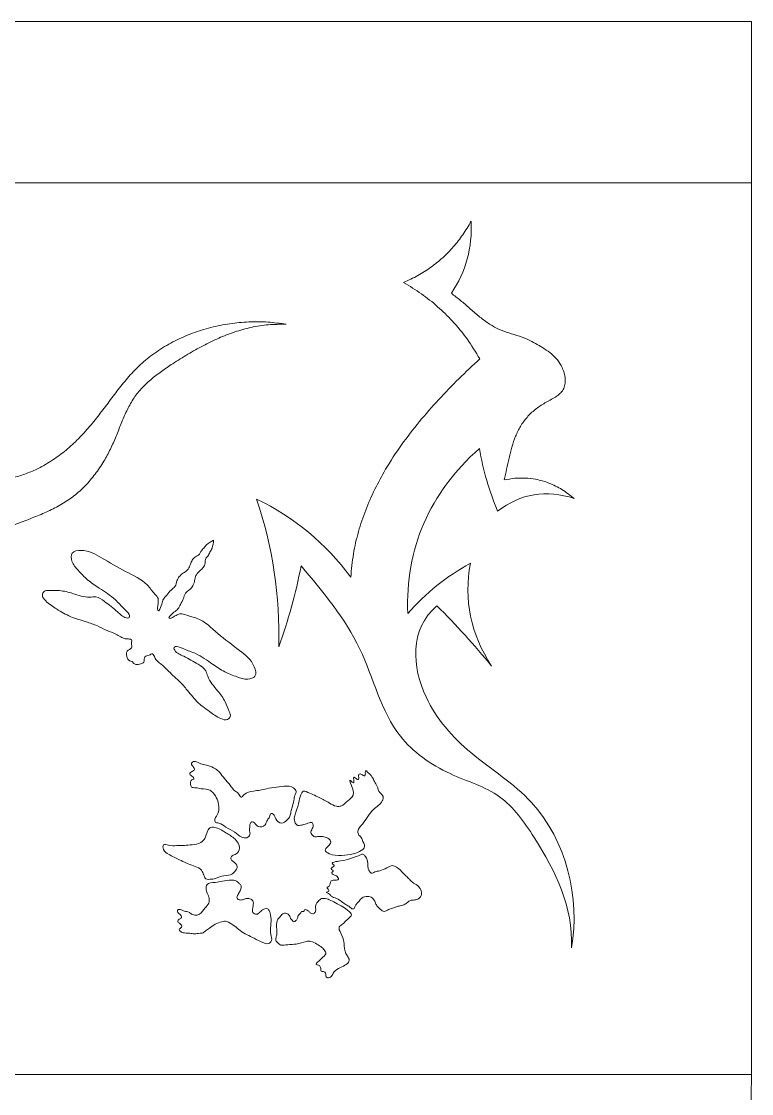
# Model space of a CAD drawing. Header units: inches. Extents: x 10.6 to 40.8, y 3.5 to 37.4.
# Drawn here: x 27.82 to 40.82, y 18.3 to 37.39 of the extents above; entities that cross this region are included whole.
import ezdxf

# ---------------------------------------------------------------- set-up
doc = ezdxf.new("R2010")
doc.units = ezdxf.units.IN
doc.header["$MEASUREMENT"] = 0
doc.layers.add('DXF_KUPEC_2_Model_0', color=7, linetype='Continuous', true_color=0xffffff)

msp = doc.modelspace()

# ---------------------------------------------------------------- linework, layer by layer
at = {"layer": 'DXF_KUPEC_2_Model_0', "color": 18, "lineweight": 13, "true_color": 0x000000}
for p, q in [((40.815, 37.388), (10.565, 37.388)), ((40.815, 34.513), (40.815, 37.388)), ((40.815, 34.513), (10.565, 34.513)), ((40.815, 18.638), (40.815, 34.513)), ((10.565, 18.638), (40.815, 18.638))]:
    msp.add_line(p, q, dxfattribs=at)
msp.add_arc((25.69, 18.638), 15.125, 180, 0, dxfattribs=at)
for points, knots in [([(35.82, 33.83), (35.773, 33.749), (35.68, 33.589), (35.509, 33.373), (35.319, 33.178), (35.107, 33.007), (34.874, 32.858), (34.706, 32.78), (34.62, 32.741)], [0, 0, 0, 0, 0.169882, 0.335521, 0.498998, 0.66311, 0.829409, 1, 1, 1, 1]), ([(34.62, 32.741), (34.727, 32.675), (34.939, 32.546), (35.228, 32.315), (35.502, 32.048), (35.759, 31.739), (35.903, 31.5), (35.976, 31.38)], [0, 0, 0, 0, 0.1933442, 0.3827107, 0.5700563, 0.7835383, 1, 1, 1, 1]), ([(36.411, 29.224), (36.426, 29.288), (36.456, 29.418), (36.497, 29.615), (36.546, 29.811), (36.61, 30.002), (36.696, 30.182), (36.814, 30.344), (36.961, 30.485), (37.136, 30.6), (37.293, 30.677), (37.403, 30.757), (37.466, 30.83), (37.497, 30.923), (37.5, 31.025), (37.481, 31.129), (37.438, 31.245), (37.364, 31.363), (37.254, 31.471), (37.13, 31.56), (37.001, 31.638), (36.854, 31.718), (36.685, 31.787), (36.495, 31.84), (36.305, 31.906), (36.125, 32.012), (35.955, 32.141), (35.794, 32.281), (35.636, 32.422), (35.525, 32.507), (35.47, 32.549)], [0, 0, 0, 0, 0.040845, 0.082703, 0.124739, 0.166308, 0.207219, 0.248003, 0.289628, 0.333122, 0.377274, 0.397765, 0.416986, 0.436378, 0.457206, 0.479228, 0.50152, 0.533648, 0.564945, 0.596348, 0.6278, 0.659003, 0.69968, 0.740565, 0.781182, 0.824711, 0.868856, 0.913321, 0.957319, 1, 1, 1, 1]), ([(25.73, 27.181), (25.832, 27.268), (26.038, 27.441), (26.354, 27.694), (26.682, 27.931), (27.028, 28.143), (27.397, 28.317), (27.738, 28.445), (28.037, 28.558), (28.289, 28.664), (28.53, 28.787), (28.754, 28.936), (28.955, 29.117), (29.132, 29.326), (29.28, 29.547), (29.403, 29.774), (29.502, 30.001), (29.591, 30.23), (29.685, 30.453), (29.798, 30.663), (29.943, 30.85), (30.116, 31.013), (30.307, 31.16), (30.529, 31.309), (30.775, 31.463), (31.047, 31.617), (31.325, 31.752), (31.61, 31.864), (31.906, 31.946), (32.214, 31.997), (32.423, 31.996), (32.529, 31.996)], [0, 0, 0, 0, 0.046441, 0.093012, 0.139556, 0.186098, 0.232927, 0.280164, 0.3119, 0.343319, 0.37433, 0.405095, 0.436065, 0.46748, 0.499304, 0.527852, 0.556385, 0.584728, 0.612637, 0.640026, 0.666802, 0.694016, 0.721781, 0.749874, 0.786231, 0.822159, 0.857651, 0.892821, 0.927937, 0.963448, 1, 1, 1, 1]), ([(32.529, 31.996), (32.42, 32.012), (32.199, 32.043), (31.862, 32.043), (31.523, 32.011), (31.188, 31.944), (30.86, 31.843), (30.548, 31.707), (30.255, 31.538), (29.996, 31.343), (29.775, 31.124), (29.583, 30.894), (29.402, 30.654), (29.221, 30.411), (29.034, 30.176), (28.832, 29.955), (28.613, 29.753), (28.375, 29.575), (28.137, 29.437), (27.906, 29.336), (27.687, 29.268), (27.463, 29.226), (27.253, 29.218), (27.062, 29.238), (26.89, 29.283), (26.726, 29.356), (26.57, 29.46), (26.483, 29.551), (26.439, 29.598)], [0, 0, 0, 0, 0.0458167, 0.0924627, 0.1396726, 0.1871532, 0.2346195, 0.2818285, 0.3286177, 0.3749454, 0.4162093, 0.4576353, 0.4993726, 0.5413127, 0.5833033, 0.6245231, 0.6656447, 0.7067275, 0.7480372, 0.7797341, 0.8115414, 0.8430686, 0.8741012, 0.8986032, 0.9229995, 0.9476475, 0.9730835, 1, 1, 1, 1]), ([(35.976, 31.38), (35.851, 31.263), (35.6, 31.028), (35.239, 30.656), (34.896, 30.265), (34.578, 29.853), (34.314, 29.45), (34.103, 29.061), (33.939, 28.691), (33.811, 28.306), (33.717, 27.907), (33.692, 27.633), (33.679, 27.495)], [0, 0, 0, 0, 0.110893, 0.223118, 0.335793, 0.448248, 0.560094, 0.647529, 0.734746, 0.822127, 0.91027, 1, 1, 1, 1]), ([(37.659, 28.894), (37.587, 28.95), (37.448, 29.058), (37.214, 29.174), (36.993, 29.238), (36.788, 29.262), (36.599, 29.258), (36.474, 29.236), (36.411, 29.224)], [0, 0, 0, 0, 0.203388, 0.39451, 0.579193, 0.715969, 0.855401, 1, 1, 1, 1]), ([(31.238, 28.155), (31.196, 28.13), (31.123, 28.094), (31.063, 28.01), (31.012, 27.959), (30.988, 27.887), (30.909, 27.865), (30.856, 27.799), (30.82, 27.721), (30.793, 27.642), (30.732, 27.584), (30.669, 27.554), (30.619, 27.496), (30.575, 27.426), (30.565, 27.324), (30.468, 27.263), (30.411, 27.179), (30.336, 27.106), (30.315, 26.999), (30.288, 26.93), (30.261, 26.893)], [0, 0, 0, 0, 0.091765, 0.141244, 0.188871, 0.221486, 0.272828, 0.324245, 0.37179, 0.431838, 0.473415, 0.522338, 0.557934, 0.610703, 0.673552, 0.733011, 0.806209, 0.861723, 0.918352, 1, 1, 1, 1]), ([(30.44, 26.773), (30.464, 26.811), (30.518, 26.863), (30.609, 26.923), (30.648, 27.02), (30.704, 27.105), (30.723, 27.217), (30.815, 27.265), (30.863, 27.333), (30.897, 27.401), (30.901, 27.47), (30.932, 27.549), (30.994, 27.604), (31.054, 27.667), (31.094, 27.741), (31.084, 27.822), (31.142, 27.872), (31.17, 27.938), (31.226, 28.026), (31.23, 28.106), (31.238, 28.155)], [0, 0, 0, 0, 0.081648, 0.138277, 0.193791, 0.266989, 0.326448, 0.389297, 0.442066, 0.477662, 0.526585, 0.568162, 0.62821, 0.675755, 0.727172, 0.778514, 0.811129, 0.858756, 0.908235, 1, 1, 1, 1]), ([(30.261, 26.893), (30.223, 26.91), (30.249, 26.971), (30.249, 27.044), (30.256, 27.127), (30.157, 27.219), (30.023, 27.434), (29.647, 27.591), (29.273, 27.823), (28.974, 27.996), (28.689, 27.952), (28.705, 27.746), (28.834, 27.607), (28.991, 27.436), (29.228, 27.281), (29.467, 27.132), (29.619, 26.946), (29.723, 26.861), (29.744, 26.794), (29.722, 26.762), (29.625, 26.776), (29.502, 26.906), (29.332, 27.037), (29.164, 27.157), (28.961, 27.12), (28.752, 27.203), (28.509, 27.263), (28.344, 27.254), (28.214, 27.259), (28.17, 27.154), (28.276, 27.031), (28.452, 26.921), (28.689, 26.776), (28.944, 26.711), (29.162, 26.633), (29.332, 26.543), (29.478, 26.493), (29.578, 26.432), (29.659, 26.39), (29.723, 26.397), (29.79, 26.38), (29.764, 26.308), (29.804, 26.219), (29.687, 26.199), (29.683, 26.077), (29.71, 25.999), (29.787, 25.994)], [0, 0, 0, 0, 0.011971, 0.021634, 0.030024, 0.042989, 0.070796, 0.129967, 0.194317, 0.245396, 0.267211, 0.285229, 0.311337, 0.342298, 0.375621, 0.422138, 0.451849, 0.469352, 0.474184, 0.47718, 0.482574, 0.507865, 0.546087, 0.569429, 0.583212, 0.624056, 0.655596, 0.679598, 0.691717, 0.701098, 0.716616, 0.748288, 0.785752, 0.823488, 0.851424, 0.87635, 0.898869, 0.911511, 0.92277, 0.933028, 0.937592, 0.945982, 0.95617, 0.969135, 0.97713, 1, 1, 1, 1]), ([(32.795, 27.694), (33.183, 27.233), (33.952, 26.323), (34.298, 24.723), (35.382, 23.959), (36.385, 23.68), (37.189, 22.536), (37.64, 21.63), (37.61, 20.895)], [0, 0, 0, 0, 0.209594, 0.407161, 0.535059, 0.647811, 0.757164, 1, 1, 1, 1]), ([(37.61, 20.895), (37.766, 21.775), (37.387, 23.34), (35.808, 24.289), (34.81, 25.407), (34.72, 26.559), (35.213, 26.985)], [0, 0, 0, 0, 0.38413, 0.579872, 0.757798, 1, 1, 1, 1]), ([(29.787, 25.994), (29.821, 25.925), (29.903, 25.929), (30.015, 25.979), (29.989, 26.095), (30.087, 26.091), (30.143, 26.143), (30.185, 26.087), (30.202, 26.025), (30.272, 25.966), (30.366, 25.897), (30.468, 25.781), (30.615, 25.657), (30.77, 25.486), (30.927, 25.273), (31.151, 25.11), (31.319, 24.988), (31.473, 24.936), (31.553, 25.016), (31.5, 25.135), (31.446, 25.292), (31.298, 25.493), (31.142, 25.656), (31.1, 25.858), (30.925, 25.967), (30.739, 26.076), (30.573, 26.14), (30.523, 26.225), (30.544, 26.257), (30.614, 26.262), (30.732, 26.198), (30.962, 26.129), (31.191, 25.963), (31.424, 25.803), (31.641, 25.722), (31.819, 25.656), (32.015, 25.719), (31.948, 25.999), (31.675, 26.21), (31.318, 26.469), (31.031, 26.758), (30.781, 26.8), (30.659, 26.857), (30.584, 26.819), (30.516, 26.791), (30.47, 26.744), (30.44, 26.773)], [0, 0, 0, 0, 0.02287, 0.030865, 0.04383, 0.054018, 0.062408, 0.066972, 0.07723, 0.088489, 0.101131, 0.12365, 0.148576, 0.176512, 0.214248, 0.251712, 0.283384, 0.298902, 0.308283, 0.320402, 0.344404, 0.375944, 0.416788, 0.430571, 0.453913, 0.492135, 0.517426, 0.52282, 0.525816, 0.530648, 0.548151, 0.577862, 0.624379, 0.657702, 0.688663, 0.714771, 0.732789, 0.754604, 0.805683, 0.870033, 0.929204, 0.957011, 0.969976, 0.978366, 0.988029, 1, 1, 1, 1]), ([(31.737, 22.864), (31.766, 22.851), (31.827, 22.838), (31.906, 22.912), (31.869, 22.985), (31.883, 23.048), (31.875, 23.098), (31.922, 23.152), (31.984, 23.105), (32.03, 23.028), (32.169, 23.061), (32.181, 23.168), (32.24, 23.216), (32.244, 23.301), (32.325, 23.267), (32.33, 23.174), (32.425, 23.099), (32.522, 23.143), (32.585, 23.203), (32.612, 23.298), (32.631, 23.397), (32.672, 23.503), (32.674, 23.605), (32.717, 23.672), (32.63, 23.804), (32.399, 23.758), (32.163, 23.728), (31.964, 23.679), (31.805, 23.671), (31.719, 23.545), (31.686, 23.655), (31.596, 23.688), (31.532, 23.803), (31.427, 23.9), (31.356, 24.013), (31.256, 24.094), (31.15, 24.146), (31.027, 24.154), (30.951, 24.209), (30.863, 24.219), (30.83, 24.154), (30.875, 24.121), (30.909, 24.066), (30.855, 24.033), (30.789, 23.995), (30.85, 23.953), (30.914, 23.899), (30.826, 23.882), (30.827, 23.818), (30.831, 23.741), (30.931, 23.75), (31.03, 23.717), (31.153, 23.726), (31.244, 23.642), (31.308, 23.545), (31.331, 23.416), (31.331, 23.281), (31.259, 23.214), (31.253, 23.121), (31.366, 23.121), (31.459, 23.029), (31.612, 22.968), (31.69, 22.885), (31.737, 22.864)], [0, 0, 0, 0, 0.015233, 0.028394, 0.043545, 0.049728, 0.060487, 0.067665, 0.078923, 0.090668, 0.111826, 0.127669, 0.138902, 0.150088, 0.156772, 0.172463, 0.194097, 0.202187, 0.223124, 0.235094, 0.250576, 0.273308, 0.290642, 0.301548, 0.30779, 0.362438, 0.392828, 0.431819, 0.462169, 0.473018, 0.485767, 0.499378, 0.521286, 0.546961, 0.570663, 0.586302, 0.610734, 0.627728, 0.645895, 0.657478, 0.665582, 0.673268, 0.682911, 0.690881, 0.701289, 0.710642, 0.720735, 0.730309, 0.738859, 0.750174, 0.762058, 0.779442, 0.805054, 0.817361, 0.838971, 0.86157, 0.882271, 0.901246, 0.908952, 0.920647, 0.944638, 0.97474, 1, 1, 1, 1]), ([(32.676, 23.224), (32.671, 23.188), (32.676, 23.129), (32.729, 23.064), (32.791, 23.077), (32.859, 23.091), (32.919, 23.114), (32.999, 23.137), (33.017, 23.059), (32.988, 23.006), (32.955, 22.932), (33, 22.904), (33.026, 22.864), (33.097, 22.878), (33.178, 22.877), (33.261, 22.857), (33.341, 22.797), (33.295, 22.712), (33.245, 22.68), (33.214, 22.629), (33.265, 22.578), (33.381, 22.536), (33.566, 22.535), (33.753, 22.569), (33.866, 22.621), (33.947, 22.689), (33.896, 22.777), (33.871, 22.861), (33.81, 22.906), (33.8, 23.007), (33.94, 23.138), (34.036, 23.352), (34.228, 23.456), (34.27, 23.598), (34.18, 23.661), (34.157, 23.764), (34.104, 23.853), (34.064, 23.927), (34.022, 23.993), (33.981, 24.014), (33.947, 24.069), (33.933, 24.018), (33.943, 23.99), (33.921, 23.937), (33.879, 23.987), (33.829, 23.996), (33.814, 23.96), (33.821, 23.933), (33.826, 23.88), (33.771, 23.903), (33.728, 23.954), (33.73, 23.902), (33.732, 23.876), (33.742, 23.818), (33.695, 23.854), (33.649, 23.896), (33.691, 23.773), (33.728, 23.718), (33.727, 23.585), (33.618, 23.513), (33.535, 23.412), (33.401, 23.409), (33.28, 23.487), (33.1, 23.577), (32.959, 23.648), (32.836, 23.693), (32.779, 23.622), (32.761, 23.492), (32.715, 23.348), (32.681, 23.254), (32.676, 23.224)], [0, 0, 0, 0, 0.018106, 0.028257, 0.036995, 0.047075, 0.063324, 0.072245, 0.080505, 0.094365, 0.105835, 0.112246, 0.118123, 0.128259, 0.14337, 0.159759, 0.172047, 0.185228, 0.198483, 0.204335, 0.210834, 0.22963, 0.267209, 0.300749, 0.323829, 0.33024, 0.34995, 0.362456, 0.375908, 0.384671, 0.409299, 0.463774, 0.500637, 0.512936, 0.528576, 0.548023, 0.564246, 0.580318, 0.590594, 0.601293, 0.606635, 0.613091, 0.617263, 0.623516, 0.633148, 0.640335, 0.643714, 0.650147, 0.655827, 0.663715, 0.671887, 0.676813, 0.681738, 0.688538, 0.695805, 0.702304, 0.711196, 0.735999, 0.748354, 0.770642, 0.796876, 0.810528, 0.833065, 0.867216, 0.909936, 0.918073, 0.925213, 0.950202, 0.984809, 1, 1, 1, 1]), ([(31.614, 22.832), (31.565, 22.878), (31.448, 22.948), (31.312, 23.035), (31.176, 23.049), (31.111, 22.957), (31.1, 22.848), (30.997, 22.748), (30.817, 22.722), (30.617, 22.714), (30.464, 22.71), (30.327, 22.752), (30.339, 22.615), (30.463, 22.543), (30.646, 22.453), (30.831, 22.364), (30.983, 22.32), (31.046, 22.247), (31.062, 22.183), (31.09, 22.113), (31.168, 22.113), (31.264, 22.116), (31.383, 22.189), (31.526, 22.173), (31.619, 22.248), (31.685, 22.351), (31.602, 22.421), (31.528, 22.474), (31.57, 22.546), (31.656, 22.561), (31.729, 22.695), (31.659, 22.788), (31.614, 22.832)], [0, 0, 0, 0, 0.0509558, 0.1107681, 0.1276923, 0.1516567, 0.1886005, 0.2149284, 0.2578273, 0.3298797, 0.3697326, 0.392596, 0.4145976, 0.4469313, 0.5048335, 0.5768362, 0.6112927, 0.6268961, 0.6504689, 0.6652715, 0.6798794, 0.7062346, 0.7431783, 0.7860271, 0.8114135, 0.8367716, 0.8680929, 0.8848898, 0.9000273, 0.920088, 0.9523108, 1, 1, 1, 1]), ([(33.459, 22.114), (33.453, 22.094), (33.382, 22.104), (33.331, 22.093), (33.31, 22.056), (33.314, 22.013), (33.289, 21.98), (33.246, 21.969), (33.277, 21.936), (33.309, 21.892), (33.217, 21.892), (33.301, 21.854), (33.331, 21.802), (33.439, 21.776), (33.517, 21.714), (33.593, 21.661), (33.655, 21.631), (33.689, 21.593), (33.729, 21.581), (33.756, 21.617), (33.765, 21.666), (33.811, 21.704), (33.848, 21.751), (33.889, 21.797), (33.964, 21.81), (34.043, 21.806), (34.104, 21.743), (34.119, 21.67), (34.167, 21.62), (34.21, 21.573), (34.278, 21.525), (34.347, 21.583), (34.423, 21.594), (34.489, 21.631), (34.566, 21.64), (34.643, 21.661), (34.697, 21.712), (34.761, 21.751), (34.838, 21.739), (34.914, 21.782), (34.954, 21.867), (34.918, 21.947), (34.864, 22.019), (34.779, 22.049), (34.724, 22.116), (34.65, 22.185), (34.566, 22.275), (34.439, 22.388), (34.312, 22.308), (34.21, 22.263), (34.117, 22.255), (34.047, 22.209), (34.005, 22.265), (33.979, 22.324), (33.989, 22.417), (33.961, 22.499), (33.899, 22.571), (33.839, 22.542), (33.621, 22.467), (33.582, 22.454), (33.401, 22.428), (33.316, 22.402), (33.405, 22.363), (33.36, 22.331), (33.3, 22.299), (33.396, 22.264), (33.315, 22.23), (33.381, 22.187), (33.429, 22.181), (33.463, 22.13), (33.459, 22.114)], [0, 0, 0, 0, 0.01838, 0.026278, 0.032103, 0.04171, 0.05092, 0.055388, 0.062762, 0.07037, 0.079847, 0.089138, 0.102577, 0.122255, 0.148304, 0.162711, 0.17796, 0.188649, 0.193743, 0.2001, 0.211512, 0.224246, 0.233456, 0.248306, 0.259088, 0.277737, 0.293277, 0.307839, 0.321334, 0.333343, 0.347417, 0.364207, 0.379373, 0.393936, 0.408238, 0.425613, 0.440597, 0.452438, 0.468989, 0.484416, 0.501862, 0.519236, 0.534137, 0.5552, 0.570034, 0.585574, 0.615241, 0.648082, 0.669845, 0.697056, 0.714762, 0.727938, 0.737827, 0.750083, 0.767263, 0.791499, 0.802801, 0.815778, 0.844541, 0.893357, 0.9094, 0.918529, 0.930779, 0.935723, 0.946666, 0.957552, 0.965495, 0.976801, 0.986048, 1, 1, 1, 1]), ([(31.122, 22.021), (31.107, 22.002), (31.094, 21.942), (31.124, 21.861), (31.167, 21.783), (31.156, 21.679), (31.074, 21.597), (31.015, 21.503), (30.918, 21.467), (30.848, 21.489), (30.793, 21.54), (30.72, 21.542), (30.666, 21.567), (30.603, 21.591), (30.585, 21.526), (30.636, 21.498), (30.686, 21.435), (30.627, 21.407), (30.595, 21.378), (30.603, 21.343), (30.638, 21.326), (30.68, 21.3), (30.663, 21.248), (30.61, 21.23), (30.646, 21.181), (30.709, 21.151), (30.8, 21.162), (30.9, 21.132), (30.974, 21.157), (31.048, 21.152), (31.096, 21.204), (31.176, 21.247), (31.262, 21.322), (31.357, 21.349), (31.439, 21.378), (31.565, 21.328), (31.71, 21.184), (31.927, 21.081), (32.08, 21.002), (32.173, 20.961), (32.235, 20.976), (32.289, 21.037), (32.22, 21.203), (32.278, 21.356), (32.246, 21.492), (32.237, 21.544), (32.203, 21.596), (32.132, 21.594), (32.079, 21.545), (32.031, 21.495), (31.968, 21.486), (31.919, 21.532), (31.933, 21.594), (31.943, 21.654), (31.95, 21.732), (31.882, 21.776), (31.818, 21.776), (31.762, 21.751), (31.707, 21.739), (31.648, 21.765), (31.657, 21.827), (31.692, 21.875), (31.727, 21.938), (31.732, 22.01), (31.682, 22.051), (31.634, 22.098), (31.526, 22.098), (31.401, 22.091), (31.266, 22.049), (31.151, 22.056), (31.122, 22.021)], [0, 0, 0, 0, 0.014132, 0.028091, 0.046467, 0.061075, 0.080327, 0.106952, 0.118855, 0.132814, 0.143702, 0.158049, 0.168937, 0.178675, 0.185476, 0.196149, 0.207954, 0.217111, 0.224753, 0.229187, 0.233812, 0.245219, 0.25032, 0.260205, 0.265741, 0.276813, 0.297845, 0.313053, 0.331461, 0.338472, 0.350851, 0.36636, 0.387989, 0.410457, 0.419325, 0.433284, 0.478828, 0.529291, 0.559899, 0.572826, 0.581694, 0.592367, 0.611843, 0.667376, 0.675309, 0.685952, 0.69655, 0.704336, 0.720475, 0.733793, 0.740048, 0.753257, 0.761371, 0.772727, 0.787095, 0.798671, 0.810811, 0.820651, 0.830686, 0.841572, 0.847492, 0.860854, 0.873938, 0.886078, 0.89489, 0.907337, 0.920807, 0.950162, 0.973962, 1, 1, 1, 1]), ([(32.484, 21.507), (32.461, 21.498), (32.43, 21.454), (32.375, 21.409), (32.358, 21.334), (32.356, 21.253), (32.37, 21.169), (32.354, 21.095), (32.337, 21.026), (32.382, 20.975), (32.45, 20.925), (32.568, 20.96), (32.722, 20.949), (32.852, 21.007), (32.983, 21.016), (33.074, 20.964), (33.163, 20.91), (33.207, 20.851), (33.245, 20.805), (33.21, 20.743), (33.15, 20.698), (33.106, 20.651), (33.041, 20.595), (33.106, 20.591), (33.138, 20.562), (33.148, 20.523), (33.146, 20.468), (33.2, 20.481), (33.236, 20.446), (33.229, 20.4), (33.256, 20.352), (33.307, 20.362), (33.346, 20.399), (33.383, 20.484), (33.503, 20.552), (33.669, 20.618), (33.64, 20.725), (33.597, 20.774), (33.56, 20.871), (33.569, 21.01), (33.516, 21.131), (33.444, 21.265), (33.555, 21.322), (33.603, 21.399), (33.723, 21.475), (33.627, 21.564), (33.54, 21.632), (33.412, 21.69), (33.308, 21.752), (33.223, 21.774), (33.146, 21.776), (33.101, 21.726), (33.052, 21.672), (33.053, 21.603), (33.058, 21.543), (33.017, 21.486), (32.953, 21.514), (32.925, 21.56), (32.857, 21.589), (32.841, 21.53), (32.798, 21.549), (32.788, 21.505), (32.754, 21.488), (32.733, 21.453), (32.735, 21.411), (32.704, 21.383), (32.658, 21.34), (32.637, 21.396), (32.599, 21.417), (32.596, 21.467), (32.552, 21.506), (32.505, 21.514), (32.484, 21.507)], [0, 0, 0, 0, 0.014572, 0.027691, 0.040062, 0.056022, 0.074575, 0.087095, 0.099487, 0.112049, 0.122469, 0.146161, 0.17505, 0.210779, 0.224879, 0.247648, 0.268501, 0.283047, 0.291262, 0.298282, 0.318986, 0.332278, 0.342017, 0.350665, 0.356735, 0.367003, 0.373536, 0.381751, 0.390229, 0.397964, 0.407796, 0.415531, 0.423406, 0.438251, 0.465786, 0.504555, 0.511553, 0.525179, 0.541676, 0.56913, 0.600474, 0.622434, 0.636981, 0.659932, 0.68115, 0.694561, 0.720784, 0.749249, 0.772169, 0.789778, 0.798757, 0.813966, 0.825584, 0.838885, 0.850874, 0.860557, 0.872175, 0.881839, 0.894069, 0.90074, 0.907161, 0.912142, 0.921202, 0.928088, 0.934128, 0.943867, 0.951926, 0.961608, 0.968252, 0.976356, 0.986624, 1, 1, 1, 1])]:
    msp.add_open_spline(points, degree=3, knots=knots, dxfattribs=at)
for points in [[(35.47, 32.549), (35.731, 32.935), (35.847, 33.362), (35.82, 33.83)], [(34.695, 26.845), (34.65, 28.003), (35.075, 28.984), (35.969, 29.786)], [(35.969, 29.786), (36.034, 29.401), (36.143, 29.028), (36.294, 28.668)], [(36.294, 28.668), (36.704, 28.983), (37.159, 29.058), (37.659, 28.894)], [(33.679, 27.495), (33.232, 28.096), (32.673, 28.559), (32.001, 28.884)], [(32.001, 28.884), (32.289, 28.03), (32.421, 27.153), (32.398, 26.251)], [(32.398, 26.251), (32.567, 26.722), (32.699, 27.203), (32.795, 27.694)], [(35.809, 27.741), (35.383, 27.509), (35.011, 27.21), (34.695, 26.845)], [(36.187, 25.91), (35.815, 26.482), (35.689, 27.092), (35.809, 27.741)], [(35.213, 26.985), (35.556, 26.643), (35.881, 26.285), (36.187, 25.91)]]:
    msp.add_open_spline(points, degree=3, dxfattribs=at)

doc.saveas('drawing.dxf')
